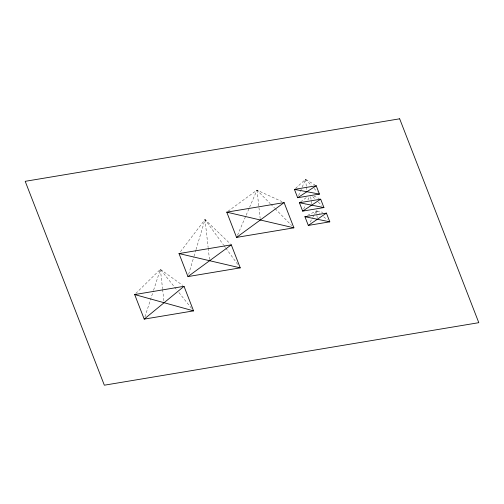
<?xml version="1.0" encoding="UTF-8"?>
<svg xmlns="http://www.w3.org/2000/svg" width="504" height="504" viewBox="0 0 504 504"><rect width="100%" height="100%" fill="white"/><g stroke="black" fill="none" stroke-linecap="round" stroke-linejoin="round"><path stroke-width="0.38" stroke-dasharray="2.52 1.89" d="M188.622 274.334L193.782 257.072M194.008 256.322L195.804 250.318M196.024 249.568L205.002 219.555L230.177 243.766M144.925 316.884L153.374 290.884M153.613 290.14L160.367 269.338L182.744 285.409M298.576 195.602L301.909 187.822M302.211 187.116L305.544 179.342L314.874 184.949M237.497 235.248L245.851 215.907M246.16 215.195L249.253 208.032M249.562 207.314L256.983 190.128L281.963 201.606M303.647 209.04L305.6 204.882M307.875 200.038L309.5 196.573M310.155 222.113L312.367 218.15M312.732 217.489L314.212 214.849M314.578 214.187L316.424 210.886L322.85 212.316M180.432 251.716L205.002 219.555L223.543 244.976M135.79 293.467L160.367 269.338L176.961 290.109M295.539 188.376L305.544 179.342L311.428 185.579M300.649 201.827L306.791 197.24M228.035 211.245L256.983 190.128L270.207 203.629M307.629 215.334L316.424 210.886L319.467 213.375M313.879 196.056L319.316 198.57M323.719 216.852L327.367 219.838M312.719 196.673L314.962 198.853M318.326 202.123L321.684 205.393M270.755 204.196L274.617 208.133M275.165 208.694L291.69 225.572M314.099 188.414L317.306 191.816M178.914 292.553L191.596 308.435M224.003 245.612L225.395 247.521M225.861 248.151L238.373 265.312M316.424 210.886L317.192 217.741M310.735 196.774L311.592 204.397M305.544 179.342L306.325 186.31M306.413 187.085L306.848 190.959M256.983 190.128L260.165 218.459M205.002 219.555L208.139 247.514M208.228 248.289L209.532 259.938M160.367 269.338L162.546 288.748M162.634 289.523L163.939 301.165"/><path stroke-width="0.76" d="M144.207 319.114L184.023 286.322L193.549 310.873L144.207 319.114L134.675 294.563L184.023 286.322M236.565 237.397L284.105 202.589L293.895 227.827L236.565 237.397L226.775 212.159L284.105 202.589M187.948 276.583L231.292 244.843L240.225 267.857L187.948 276.583L179.014 253.569L231.292 244.843M308.309 225.42L326.416 213.116L329.799 221.829L308.309 225.42L304.926 216.701L326.416 213.116M302.677 211.119L320.676 199.193L323.927 207.572L302.677 211.119L299.42 202.74L320.676 199.193M297.662 197.719L316.203 185.749L319.442 194.084L297.662 197.719L294.43 189.384L316.203 185.749M294.43 189.384L319.442 194.084M299.42 202.74L323.927 207.572M304.926 216.701L329.799 221.829M226.775 212.159L293.895 227.827M179.014 253.569L240.225 267.857M134.675 294.563L193.549 310.873M399.666 118.805L25.2 181.32L104.334 385.195L478.8 322.68L399.666 118.805"/></g></svg>
